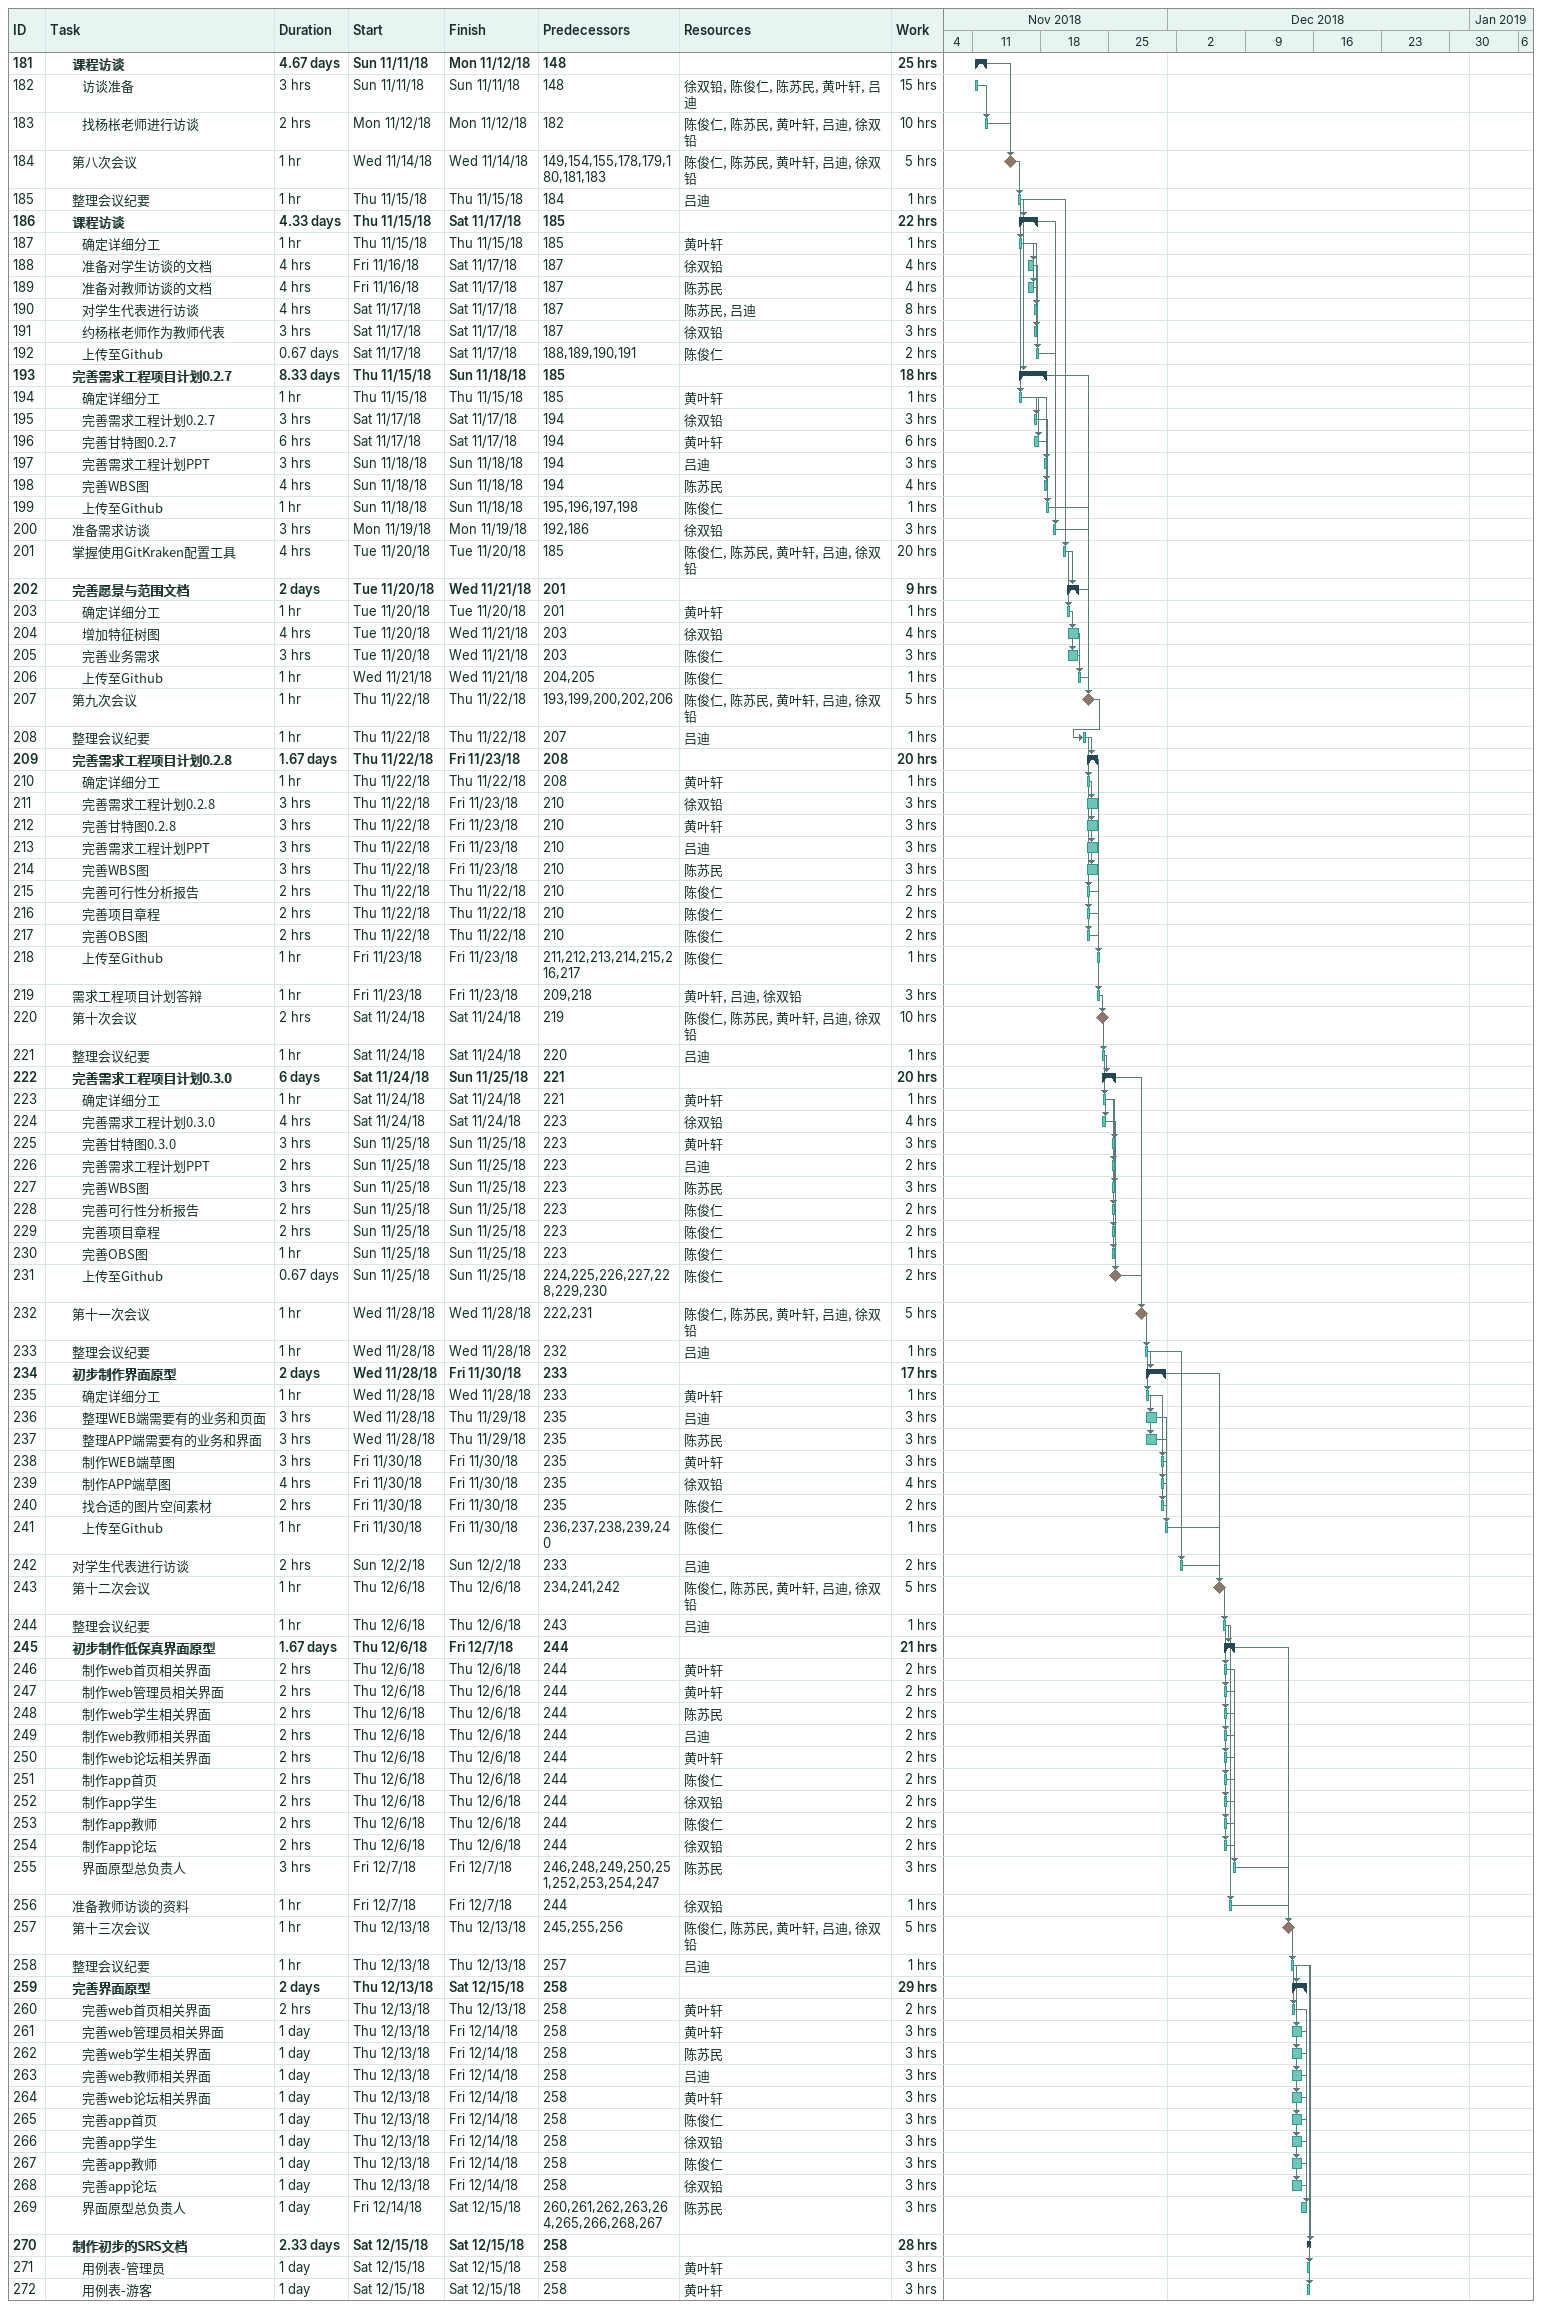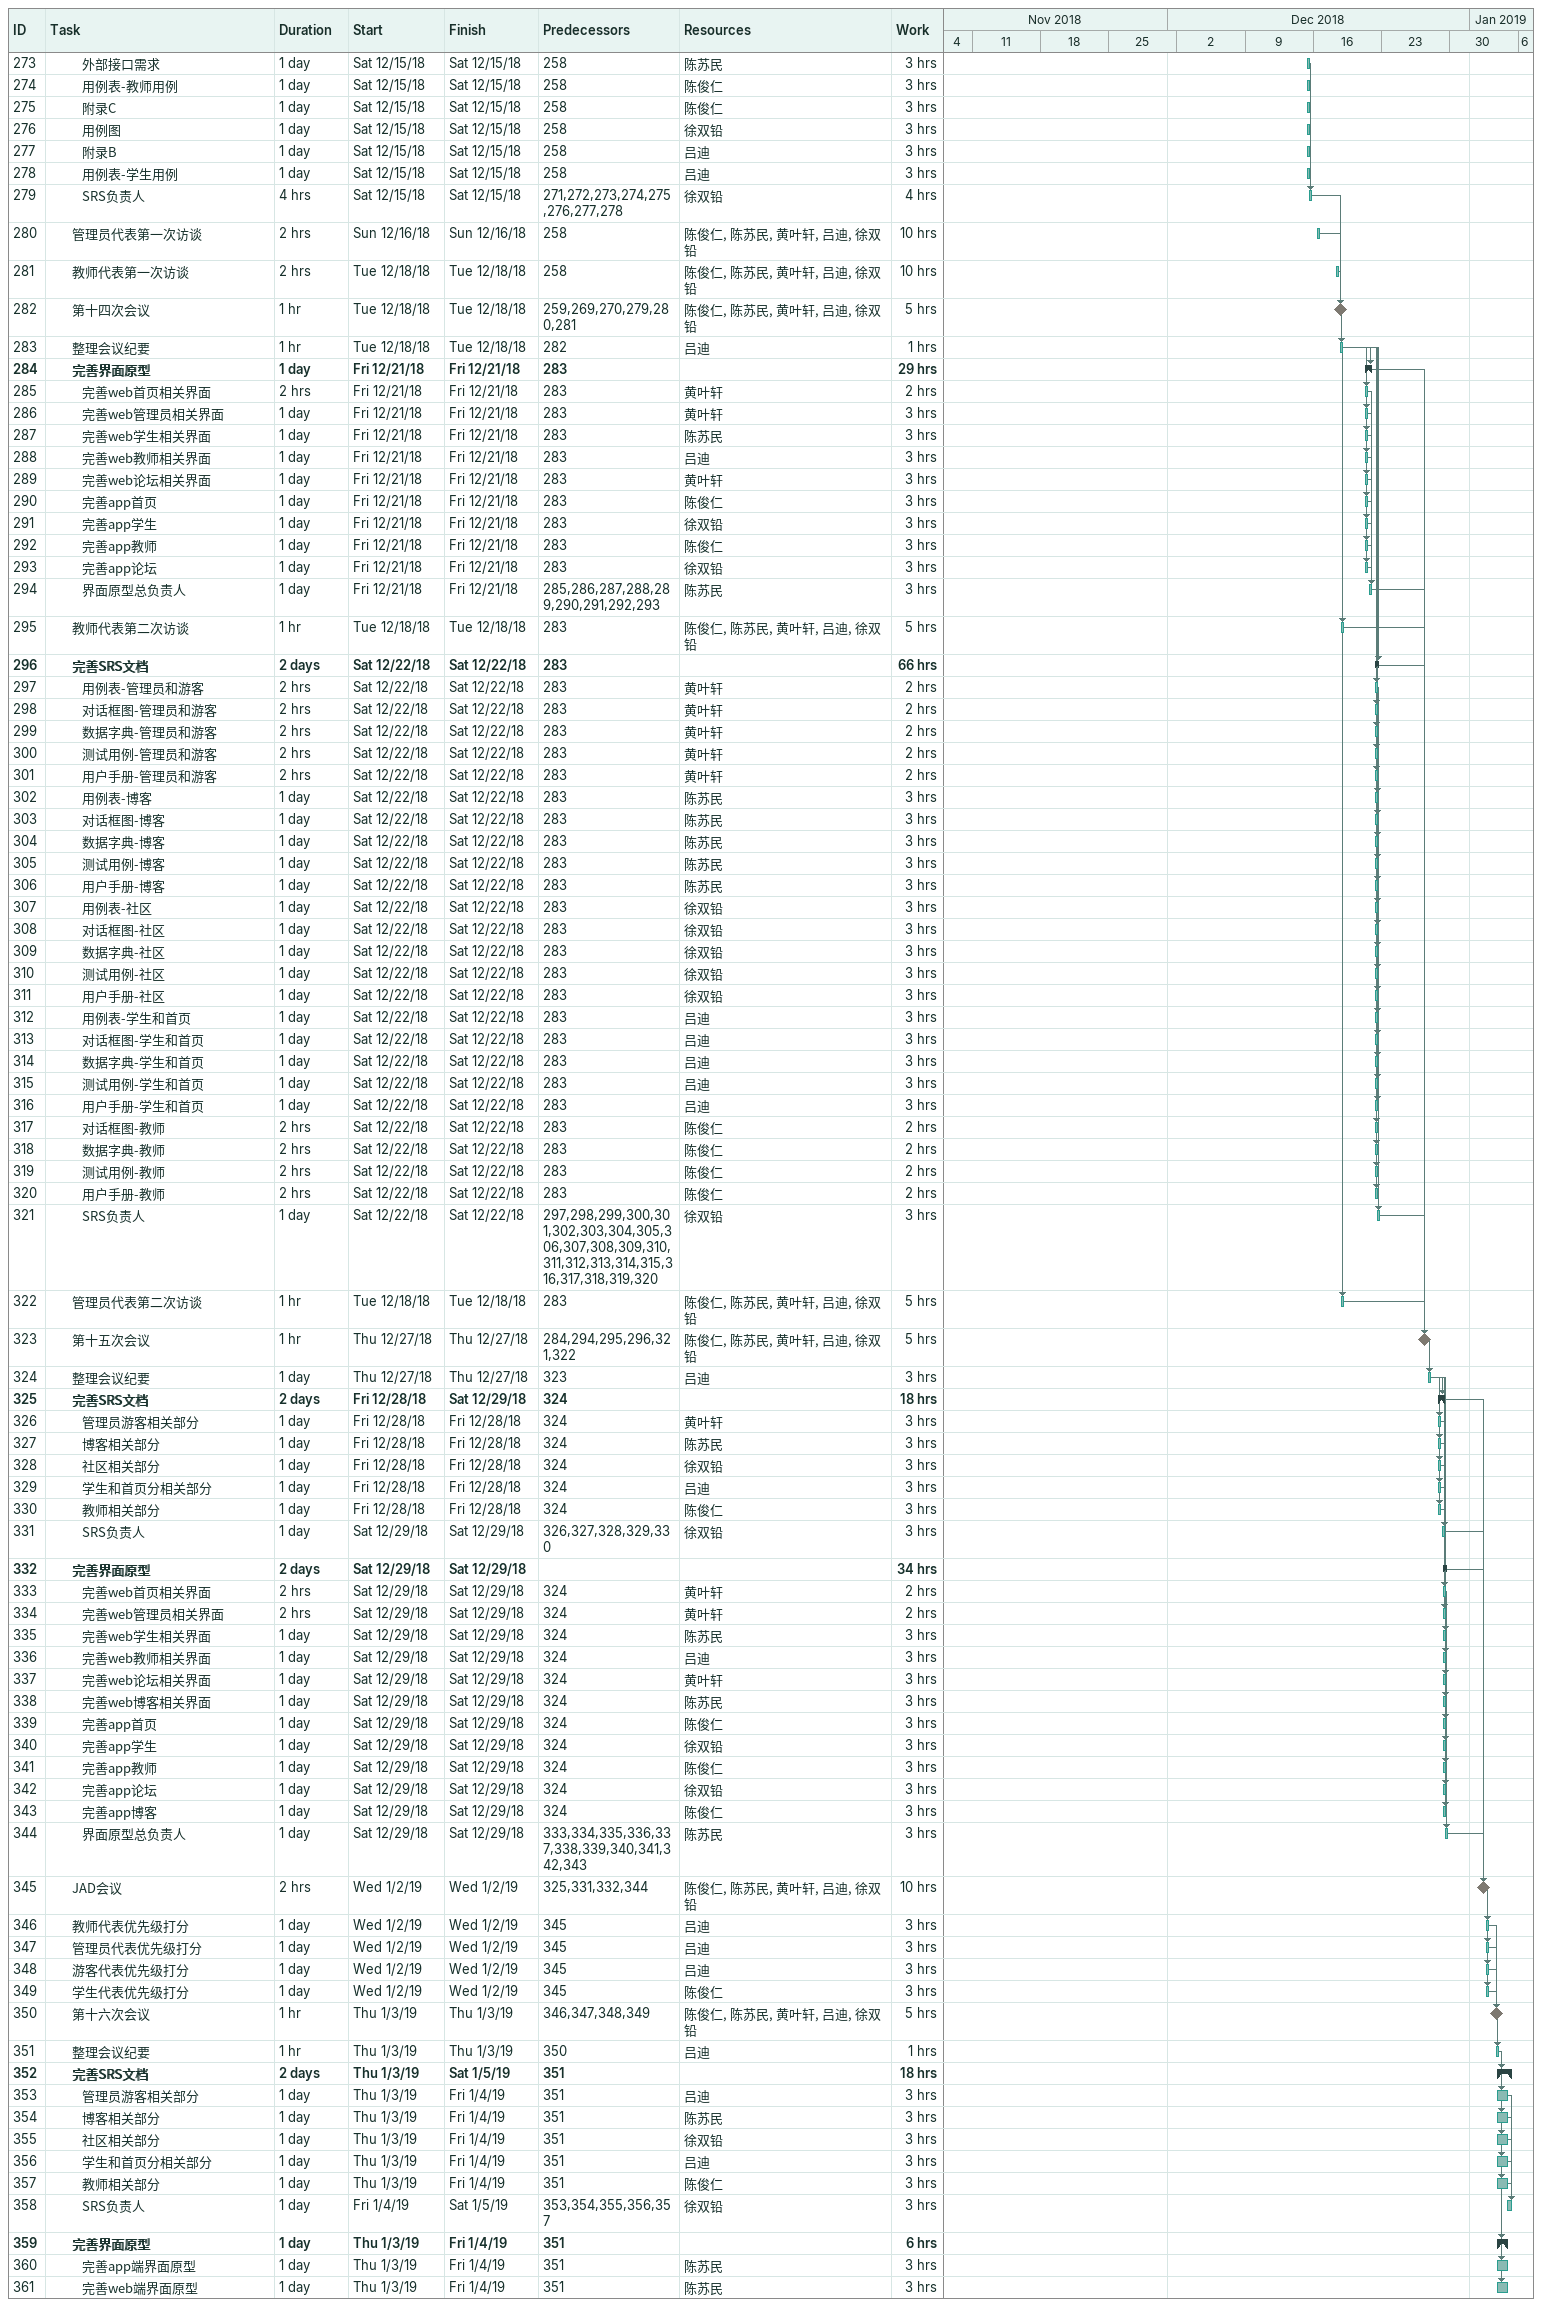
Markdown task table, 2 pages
| ID | Level | Task | Duration | Start | Finish | Predecessors | Resources | Work (h) |
|---|---|---|---|---|---|---|---|---|
| 181 | 3 | **课程访谈** | 4.67d | 2018-11-11 | 2018-11-12 | 148 |  | 25 |
| 182 | 4 | 访谈准备 | 3h | 2018-11-11 | 2018-11-11 | 148 | 徐双铅, 陈俊仁, 陈苏民, 黄叶轩, 吕迪 | 15 |
| 183 | 4 | 找杨枨老师进行访谈 | 2h | 2018-11-12 | 2018-11-12 | 182 | 陈俊仁, 陈苏民, 黄叶轩, 吕迪, 徐双铅 | 10 |
| 184 | 3 | 第八次会议 | 1h | 2018-11-14 | 2018-11-14 | 149, 154, 155, 178, 179, 180, 181, 183 | 陈俊仁, 陈苏民, 黄叶轩, 吕迪, 徐双铅 | 5 |
| 185 | 3 | 整理会议纪要 | 1h | 2018-11-15 | 2018-11-15 | 184 | 吕迪 | 1 |
| 186 | 3 | **课程访谈** | 4.33d | 2018-11-15 | 2018-11-17 | 185 |  | 22 |
| 187 | 4 | 确定详细分工 | 1h | 2018-11-15 | 2018-11-15 | 185 | 黄叶轩 | 1 |
| 188 | 4 | 准备对学生访谈的文档 | 4h | 2018-11-16 | 2018-11-17 | 187 | 徐双铅 | 4 |
| 189 | 4 | 准备对教师访谈的文档 | 4h | 2018-11-16 | 2018-11-17 | 187 | 陈苏民 | 4 |
| 190 | 4 | 对学生代表进行访谈 | 4h | 2018-11-17 | 2018-11-17 | 187 | 陈苏民, 吕迪 | 8 |
| 191 | 4 | 约杨枨老师作为教师代表 | 3h | 2018-11-17 | 2018-11-17 | 187 | 徐双铅 | 3 |
| 192 | 4 | 上传至Github | 0.67d | 2018-11-17 | 2018-11-17 | 188, 189, 190, 191 | 陈俊仁 | 2 |
| 193 | 3 | **完善需求工程项目计划0.2.7** | 8.33d | 2018-11-15 | 2018-11-18 | 185 |  | 18 |
| 194 | 4 | 确定详细分工 | 1h | 2018-11-15 | 2018-11-15 | 185 | 黄叶轩 | 1 |
| 195 | 4 | 完善需求工程计划0.2.7 | 3h | 2018-11-17 | 2018-11-17 | 194 | 徐双铅 | 3 |
| 196 | 4 | 完善甘特图0.2.7 | 6h | 2018-11-17 | 2018-11-17 | 194 | 黄叶轩 | 6 |
| 197 | 4 | 完善需求工程计划PPT | 3h | 2018-11-18 | 2018-11-18 | 194 | 吕迪 | 3 |
| 198 | 4 | 完善WBS图 | 4h | 2018-11-18 | 2018-11-18 | 194 | 陈苏民 | 4 |
| 199 | 4 | 上传至Github | 1h | 2018-11-18 | 2018-11-18 | 195, 196, 197, 198 | 陈俊仁 | 1 |
| 200 | 3 | 准备需求访谈 | 3h | 2018-11-19 | 2018-11-19 | 192, 186 | 徐双铅 | 3 |
| 201 | 3 | 掌握使用GitKraken配置工具 | 4h | 2018-11-20 | 2018-11-20 | 185 | 陈俊仁, 陈苏民, 黄叶轩, 吕迪, 徐双铅 | 20 |
| 202 | 3 | **完善愿景与范围文档** | 2d | 2018-11-20 | 2018-11-21 | 201 |  | 9 |
| 203 | 4 | 确定详细分工 | 1h | 2018-11-20 | 2018-11-20 | 201 | 黄叶轩 | 1 |
| 204 | 4 | 增加特征树图 | 4h | 2018-11-20 | 2018-11-21 | 203 | 徐双铅 | 4 |
| 205 | 4 | 完善业务需求 | 3h | 2018-11-20 | 2018-11-21 | 203 | 陈俊仁 | 3 |
| 206 | 4 | 上传至Github | 1h | 2018-11-21 | 2018-11-21 | 204, 205 | 陈俊仁 | 1 |
| 207 | 3 | 第九次会议 | 1h | 2018-11-22 | 2018-11-22 | 193, 199, 200, 202, 206 | 陈俊仁, 陈苏民, 黄叶轩, 吕迪, 徐双铅 | 5 |
| 208 | 3 | 整理会议纪要 | 1h | 2018-11-22 | 2018-11-22 | 207 | 吕迪 | 1 |
| 209 | 3 | **完善需求工程项目计划0.2.8** | 1.67d | 2018-11-22 | 2018-11-23 | 208 |  | 20 |
| 210 | 4 | 确定详细分工 | 1h | 2018-11-22 | 2018-11-22 | 208 | 黄叶轩 | 1 |
| 211 | 4 | 完善需求工程计划0.2.8 | 3h | 2018-11-22 | 2018-11-23 | 210 | 徐双铅 | 3 |
| 212 | 4 | 完善甘特图0.2.8 | 3h | 2018-11-22 | 2018-11-23 | 210 | 黄叶轩 | 3 |
| 213 | 4 | 完善需求工程计划PPT | 3h | 2018-11-22 | 2018-11-23 | 210 | 吕迪 | 3 |
| 214 | 4 | 完善WBS图 | 3h | 2018-11-22 | 2018-11-23 | 210 | 陈苏民 | 3 |
| 215 | 4 | 完善可行性分析报告 | 2h | 2018-11-22 | 2018-11-22 | 210 | 陈俊仁 | 2 |
| 216 | 4 | 完善项目章程 | 2h | 2018-11-22 | 2018-11-22 | 210 | 陈俊仁 | 2 |
| 217 | 4 | 完善OBS图 | 2h | 2018-11-22 | 2018-11-22 | 210 | 陈俊仁 | 2 |
| 218 | 4 | 上传至Github | 1h | 2018-11-23 | 2018-11-23 | 211, 212, 213, 214, 215, 216, 217 | 陈俊仁 | 1 |
| 219 | 3 | 需求工程项目计划答辩 | 1h | 2018-11-23 | 2018-11-23 | 209, 218 | 黄叶轩, 吕迪, 徐双铅 | 3 |
| 220 | 3 | 第十次会议 | 2h | 2018-11-24 | 2018-11-24 | 219 | 陈俊仁, 陈苏民, 黄叶轩, 吕迪, 徐双铅 | 10 |
| 221 | 3 | 整理会议纪要 | 1h | 2018-11-24 | 2018-11-24 | 220 | 吕迪 | 1 |
| 222 | 3 | **完善需求工程项目计划0.3.0** | 6d | 2018-11-24 | 2018-11-25 | 221 |  | 20 |
| 223 | 4 | 确定详细分工 | 1h | 2018-11-24 | 2018-11-24 | 221 | 黄叶轩 | 1 |
| 224 | 4 | 完善需求工程计划0.3.0 | 4h | 2018-11-24 | 2018-11-24 | 223 | 徐双铅 | 4 |
| 225 | 4 | 完善甘特图0.3.0 | 3h | 2018-11-25 | 2018-11-25 | 223 | 黄叶轩 | 3 |
| 226 | 4 | 完善需求工程计划PPT | 2h | 2018-11-25 | 2018-11-25 | 223 | 吕迪 | 2 |
| 227 | 4 | 完善WBS图 | 3h | 2018-11-25 | 2018-11-25 | 223 | 陈苏民 | 3 |
| 228 | 4 | 完善可行性分析报告 | 2h | 2018-11-25 | 2018-11-25 | 223 | 陈俊仁 | 2 |
| 229 | 4 | 完善项目章程 | 2h | 2018-11-25 | 2018-11-25 | 223 | 陈俊仁 | 2 |
| 230 | 4 | 完善OBS图 | 1h | 2018-11-25 | 2018-11-25 | 223 | 陈俊仁 | 1 |
| 231 | 4 | 上传至Github | 0.67d | 2018-11-25 | 2018-11-25 | 224, 225, 226, 227, 228, 229, 230 | 陈俊仁 | 2 |
| 232 | 3 | 第十一次会议 | 1h | 2018-11-28 | 2018-11-28 | 222, 231 | 陈俊仁, 陈苏民, 黄叶轩, 吕迪, 徐双铅 | 5 |
| 233 | 3 | 整理会议纪要 | 1h | 2018-11-28 | 2018-11-28 | 232 | 吕迪 | 1 |
| 234 | 3 | **初步制作界面原型** | 2d | 2018-11-28 | 2018-11-30 | 233 |  | 17 |
| 235 | 4 | 确定详细分工 | 1h | 2018-11-28 | 2018-11-28 | 233 | 黄叶轩 | 1 |
| 236 | 4 | 整理WEB端需要有的业务和页面 | 3h | 2018-11-28 | 2018-11-29 | 235 | 吕迪 | 3 |
| 237 | 4 | 整理APP端需要有的业务和界面 | 3h | 2018-11-28 | 2018-11-29 | 235 | 陈苏民 | 3 |
| 238 | 4 | 制作WEB端草图 | 3h | 2018-11-30 | 2018-11-30 | 235 | 黄叶轩 | 3 |
| 239 | 4 | 制作APP端草图 | 4h | 2018-11-30 | 2018-11-30 | 235 | 徐双铅 | 4 |
| 240 | 4 | 找合适的图片空间素材 | 2h | 2018-11-30 | 2018-11-30 | 235 | 陈俊仁 | 2 |
| 241 | 4 | 上传至Github | 1h | 2018-11-30 | 2018-11-30 | 236, 237, 238, 239, 240 | 陈俊仁 | 1 |
| 242 | 3 | 对学生代表进行访谈 | 2h | 2018-12-02 | 2018-12-02 | 233 | 吕迪 | 2 |
| 243 | 3 | 第十二次会议 | 1h | 2018-12-06 | 2018-12-06 | 234, 241, 242 | 陈俊仁, 陈苏民, 黄叶轩, 吕迪, 徐双铅 | 5 |
| 244 | 3 | 整理会议纪要 | 1h | 2018-12-06 | 2018-12-06 | 243 | 吕迪 | 1 |
| 245 | 3 | **初步制作低保真界面原型** | 1.67d | 2018-12-06 | 2018-12-07 | 244 |  | 21 |
| 246 | 4 | 制作web首页相关界面 | 2h | 2018-12-06 | 2018-12-06 | 244 | 黄叶轩 | 2 |
| 247 | 4 | 制作web管理员相关界面 | 2h | 2018-12-06 | 2018-12-06 | 244 | 黄叶轩 | 2 |
| 248 | 4 | 制作web学生相关界面 | 2h | 2018-12-06 | 2018-12-06 | 244 | 陈苏民 | 2 |
| 249 | 4 | 制作web教师相关界面 | 2h | 2018-12-06 | 2018-12-06 | 244 | 吕迪 | 2 |
| 250 | 4 | 制作web论坛相关界面 | 2h | 2018-12-06 | 2018-12-06 | 244 | 黄叶轩 | 2 |
| 251 | 4 | 制作app首页 | 2h | 2018-12-06 | 2018-12-06 | 244 | 陈俊仁 | 2 |
| 252 | 4 | 制作app学生 | 2h | 2018-12-06 | 2018-12-06 | 244 | 徐双铅 | 2 |
| 253 | 4 | 制作app教师 | 2h | 2018-12-06 | 2018-12-06 | 244 | 陈俊仁 | 2 |
| 254 | 4 | 制作app论坛 | 2h | 2018-12-06 | 2018-12-06 | 244 | 徐双铅 | 2 |
| 255 | 4 | 界面原型总负责人 | 3h | 2018-12-07 | 2018-12-07 | 246, 248, 249, 250, 251, 252, 253, 254, 247 | 陈苏民 | 3 |
| 256 | 3 | 准备教师访谈的资料 | 1h | 2018-12-07 | 2018-12-07 | 244 | 徐双铅 | 1 |
| 257 | 3 | 第十三次会议 | 1h | 2018-12-13 | 2018-12-13 | 245, 255, 256 | 陈俊仁, 陈苏民, 黄叶轩, 吕迪, 徐双铅 | 5 |
| 258 | 3 | 整理会议纪要 | 1h | 2018-12-13 | 2018-12-13 | 257 | 吕迪 | 1 |
| 259 | 3 | **完善界面原型** | 2d | 2018-12-13 | 2018-12-15 | 258 |  | 29 |
| 260 | 4 | 完善web首页相关界面 | 2h | 2018-12-13 | 2018-12-13 | 258 | 黄叶轩 | 2 |
| 261 | 4 | 完善web管理员相关界面 | 1d | 2018-12-13 | 2018-12-14 | 258 | 黄叶轩 | 3 |
| 262 | 4 | 完善web学生相关界面 | 1d | 2018-12-13 | 2018-12-14 | 258 | 陈苏民 | 3 |
| 263 | 4 | 完善web教师相关界面 | 1d | 2018-12-13 | 2018-12-14 | 258 | 吕迪 | 3 |
| 264 | 4 | 完善web论坛相关界面 | 1d | 2018-12-13 | 2018-12-14 | 258 | 黄叶轩 | 3 |
| 265 | 4 | 完善app首页 | 1d | 2018-12-13 | 2018-12-14 | 258 | 陈俊仁 | 3 |
| 266 | 4 | 完善app学生 | 1d | 2018-12-13 | 2018-12-14 | 258 | 徐双铅 | 3 |
| 267 | 4 | 完善app教师 | 1d | 2018-12-13 | 2018-12-14 | 258 | 陈俊仁 | 3 |
| 268 | 4 | 完善app论坛 | 1d | 2018-12-13 | 2018-12-14 | 258 | 徐双铅 | 3 |
| 269 | 4 | 界面原型总负责人 | 1d | 2018-12-14 | 2018-12-15 | 260, 261, 262, 263, 264, 265, 266, 268, 267 | 陈苏民 | 3 |
| 270 | 3 | **制作初步的SRS文档** | 2.33d | 2018-12-15 | 2018-12-15 | 258 |  | 28 |
| 271 | 4 | 用例表-管理员 | 1d | 2018-12-15 | 2018-12-15 | 258 | 黄叶轩 | 3 |
| 272 | 4 | 用例表-游客 | 1d | 2018-12-15 | 2018-12-15 | 258 | 黄叶轩 | 3 |
| 273 | 4 | 外部接口需求 | 1d | 2018-12-15 | 2018-12-15 | 258 | 陈苏民 | 3 |
| 274 | 4 | 用例表-教师用例 | 1d | 2018-12-15 | 2018-12-15 | 258 | 陈俊仁 | 3 |
| 275 | 4 | 附录C | 1d | 2018-12-15 | 2018-12-15 | 258 | 陈俊仁 | 3 |
| 276 | 4 | 用例图 | 1d | 2018-12-15 | 2018-12-15 | 258 | 徐双铅 | 3 |
| 277 | 4 | 附录B | 1d | 2018-12-15 | 2018-12-15 | 258 | 吕迪 | 3 |
| 278 | 4 | 用例表-学生用例 | 1d | 2018-12-15 | 2018-12-15 | 258 | 吕迪 | 3 |
| 279 | 4 | SRS负责人 | 4h | 2018-12-15 | 2018-12-15 | 271, 272, 273, 274, 275, 276, 277, 278 | 徐双铅 | 4 |
| 280 | 3 | 管理员代表第一次访谈 | 2h | 2018-12-16 | 2018-12-16 | 258 | 陈俊仁, 陈苏民, 黄叶轩, 吕迪, 徐双铅 | 10 |
| 281 | 3 | 教师代表第一次访谈 | 2h | 2018-12-18 | 2018-12-18 | 258 | 陈俊仁, 陈苏民, 黄叶轩, 吕迪, 徐双铅 | 10 |
| 282 | 3 | 第十四次会议 | 1h | 2018-12-18 | 2018-12-18 | 259, 269, 270, 279, 280, 281 | 陈俊仁, 陈苏民, 黄叶轩, 吕迪, 徐双铅 | 5 |
| 283 | 3 | 整理会议纪要 | 1h | 2018-12-18 | 2018-12-18 | 282 | 吕迪 | 1 |
| 284 | 3 | **完善界面原型** | 1d | 2018-12-21 | 2018-12-21 | 283 |  | 29 |
| 285 | 4 | 完善web首页相关界面 | 2h | 2018-12-21 | 2018-12-21 | 283 | 黄叶轩 | 2 |
| 286 | 4 | 完善web管理员相关界面 | 1d | 2018-12-21 | 2018-12-21 | 283 | 黄叶轩 | 3 |
| 287 | 4 | 完善web学生相关界面 | 1d | 2018-12-21 | 2018-12-21 | 283 | 陈苏民 | 3 |
| 288 | 4 | 完善web教师相关界面 | 1d | 2018-12-21 | 2018-12-21 | 283 | 吕迪 | 3 |
| 289 | 4 | 完善web论坛相关界面 | 1d | 2018-12-21 | 2018-12-21 | 283 | 黄叶轩 | 3 |
| 290 | 4 | 完善app首页 | 1d | 2018-12-21 | 2018-12-21 | 283 | 陈俊仁 | 3 |
| 291 | 4 | 完善app学生 | 1d | 2018-12-21 | 2018-12-21 | 283 | 徐双铅 | 3 |
| 292 | 4 | 完善app教师 | 1d | 2018-12-21 | 2018-12-21 | 283 | 陈俊仁 | 3 |
| 293 | 4 | 完善app论坛 | 1d | 2018-12-21 | 2018-12-21 | 283 | 徐双铅 | 3 |
| 294 | 4 | 界面原型总负责人 | 1d | 2018-12-21 | 2018-12-21 | 285, 286, 287, 288, 289, 290, 291, 292, 293 | 陈苏民 | 3 |
| 295 | 3 | 教师代表第二次访谈 | 1h | 2018-12-18 | 2018-12-18 | 283 | 陈俊仁, 陈苏民, 黄叶轩, 吕迪, 徐双铅 | 5 |
| 296 | 3 | **完善SRS文档** | 2d | 2018-12-22 | 2018-12-22 | 283 |  | 66 |
| 297 | 4 | 用例表-管理员和游客 | 2h | 2018-12-22 | 2018-12-22 | 283 | 黄叶轩 | 2 |
| 298 | 4 | 对话框图-管理员和游客 | 2h | 2018-12-22 | 2018-12-22 | 283 | 黄叶轩 | 2 |
| 299 | 4 | 数据字典-管理员和游客 | 2h | 2018-12-22 | 2018-12-22 | 283 | 黄叶轩 | 2 |
| 300 | 4 | 测试用例-管理员和游客 | 2h | 2018-12-22 | 2018-12-22 | 283 | 黄叶轩 | 2 |
| 301 | 4 | 用户手册-管理员和游客 | 2h | 2018-12-22 | 2018-12-22 | 283 | 黄叶轩 | 2 |
| 302 | 4 | 用例表-博客 | 1d | 2018-12-22 | 2018-12-22 | 283 | 陈苏民 | 3 |
| 303 | 4 | 对话框图-博客 | 1d | 2018-12-22 | 2018-12-22 | 283 | 陈苏民 | 3 |
| 304 | 4 | 数据字典-博客 | 1d | 2018-12-22 | 2018-12-22 | 283 | 陈苏民 | 3 |
| 305 | 4 | 测试用例-博客 | 1d | 2018-12-22 | 2018-12-22 | 283 | 陈苏民 | 3 |
| 306 | 4 | 用户手册-博客 | 1d | 2018-12-22 | 2018-12-22 | 283 | 陈苏民 | 3 |
| 307 | 4 | 用例表-社区 | 1d | 2018-12-22 | 2018-12-22 | 283 | 徐双铅 | 3 |
| 308 | 4 | 对话框图-社区 | 1d | 2018-12-22 | 2018-12-22 | 283 | 徐双铅 | 3 |
| 309 | 4 | 数据字典-社区 | 1d | 2018-12-22 | 2018-12-22 | 283 | 徐双铅 | 3 |
| 310 | 4 | 测试用例-社区 | 1d | 2018-12-22 | 2018-12-22 | 283 | 徐双铅 | 3 |
| 311 | 4 | 用户手册-社区 | 1d | 2018-12-22 | 2018-12-22 | 283 | 徐双铅 | 3 |
| 312 | 4 | 用例表-学生和首页 | 1d | 2018-12-22 | 2018-12-22 | 283 | 吕迪 | 3 |
| 313 | 4 | 对话框图-学生和首页 | 1d | 2018-12-22 | 2018-12-22 | 283 | 吕迪 | 3 |
| 314 | 4 | 数据字典-学生和首页 | 1d | 2018-12-22 | 2018-12-22 | 283 | 吕迪 | 3 |
| 315 | 4 | 测试用例-学生和首页 | 1d | 2018-12-22 | 2018-12-22 | 283 | 吕迪 | 3 |
| 316 | 4 | 用户手册-学生和首页 | 1d | 2018-12-22 | 2018-12-22 | 283 | 吕迪 | 3 |
| 317 | 4 | 对话框图-教师 | 2h | 2018-12-22 | 2018-12-22 | 283 | 陈俊仁 | 2 |
| 318 | 4 | 数据字典-教师 | 2h | 2018-12-22 | 2018-12-22 | 283 | 陈俊仁 | 2 |
| 319 | 4 | 测试用例-教师 | 2h | 2018-12-22 | 2018-12-22 | 283 | 陈俊仁 | 2 |
| 320 | 4 | 用户手册-教师 | 2h | 2018-12-22 | 2018-12-22 | 283 | 陈俊仁 | 2 |
| 321 | 4 | SRS负责人 | 1d | 2018-12-22 | 2018-12-22 | 297, 298, 299, 300, 301, 302, 303, 304, 305, 306, 307, 308, 309, 310, 311, 312, 313, 314, 315, 316, 317, 318, 319, 320 | 徐双铅 | 3 |
| 322 | 3 | 管理员代表第二次访谈 | 1h | 2018-12-18 | 2018-12-18 | 283 | 陈俊仁, 陈苏民, 黄叶轩, 吕迪, 徐双铅 | 5 |
| 323 | 3 | 第十五次会议 | 1h | 2018-12-27 | 2018-12-27 | 284, 294, 295, 296, 321, 322 | 陈俊仁, 陈苏民, 黄叶轩, 吕迪, 徐双铅 | 5 |
| 324 | 3 | 整理会议纪要 | 1d | 2018-12-27 | 2018-12-27 | 323 | 吕迪 | 3 |
| 325 | 3 | **完善SRS文档** | 2d | 2018-12-28 | 2018-12-29 | 324 |  | 18 |
| 326 | 4 | 管理员游客相关部分 | 1d | 2018-12-28 | 2018-12-28 | 324 | 黄叶轩 | 3 |
| 327 | 4 | 博客相关部分 | 1d | 2018-12-28 | 2018-12-28 | 324 | 陈苏民 | 3 |
| 328 | 4 | 社区相关部分 | 1d | 2018-12-28 | 2018-12-28 | 324 | 徐双铅 | 3 |
| 329 | 4 | 学生和首页分相关部分 | 1d | 2018-12-28 | 2018-12-28 | 324 | 吕迪 | 3 |
| 330 | 4 | 教师相关部分 | 1d | 2018-12-28 | 2018-12-28 | 324 | 陈俊仁 | 3 |
| 331 | 4 | SRS负责人 | 1d | 2018-12-29 | 2018-12-29 | 326, 327, 328, 329, 330 | 徐双铅 | 3 |
| 332 | 3 | **完善界面原型** | 2d | 2018-12-29 | 2018-12-29 |  |  | 34 |
| 333 | 4 | 完善web首页相关界面 | 2h | 2018-12-29 | 2018-12-29 | 324 | 黄叶轩 | 2 |
| 334 | 4 | 完善web管理员相关界面 | 2h | 2018-12-29 | 2018-12-29 | 324 | 黄叶轩 | 2 |
| 335 | 4 | 完善web学生相关界面 | 1d | 2018-12-29 | 2018-12-29 | 324 | 陈苏民 | 3 |
| 336 | 4 | 完善web教师相关界面 | 1d | 2018-12-29 | 2018-12-29 | 324 | 吕迪 | 3 |
| 337 | 4 | 完善web论坛相关界面 | 1d | 2018-12-29 | 2018-12-29 | 324 | 黄叶轩 | 3 |
| 338 | 4 | 完善web博客相关界面 | 1d | 2018-12-29 | 2018-12-29 | 324 | 陈苏民 | 3 |
| 339 | 4 | 完善app首页 | 1d | 2018-12-29 | 2018-12-29 | 324 | 陈俊仁 | 3 |
| 340 | 4 | 完善app学生 | 1d | 2018-12-29 | 2018-12-29 | 324 | 徐双铅 | 3 |
| 341 | 4 | 完善app教师 | 1d | 2018-12-29 | 2018-12-29 | 324 | 陈俊仁 | 3 |
| 342 | 4 | 完善app论坛 | 1d | 2018-12-29 | 2018-12-29 | 324 | 徐双铅 | 3 |
| 343 | 4 | 完善app博客 | 1d | 2018-12-29 | 2018-12-29 | 324 | 陈俊仁 | 3 |
| 344 | 4 | 界面原型总负责人 | 1d | 2018-12-29 | 2018-12-29 | 333, 334, 335, 336, 337, 338, 339, 340, 341, 342, 343 | 陈苏民 | 3 |
| 345 | 3 | JAD会议 | 2h | 2019-01-02 | 2019-01-02 | 325, 331, 332, 344 | 陈俊仁, 陈苏民, 黄叶轩, 吕迪, 徐双铅 | 10 |
| 346 | 3 | 教师代表优先级打分 | 1d | 2019-01-02 | 2019-01-02 | 345 | 吕迪 | 3 |
| 347 | 3 | 管理员代表优先级打分 | 1d | 2019-01-02 | 2019-01-02 | 345 | 吕迪 | 3 |
| 348 | 3 | 游客代表优先级打分 | 1d | 2019-01-02 | 2019-01-02 | 345 | 吕迪 | 3 |
| 349 | 3 | 学生代表优先级打分 | 1d | 2019-01-02 | 2019-01-02 | 345 | 陈俊仁 | 3 |
| 350 | 3 | 第十六次会议 | 1h | 2019-01-03 | 2019-01-03 | 346, 347, 348, 349 | 陈俊仁, 陈苏民, 黄叶轩, 吕迪, 徐双铅 | 5 |
| 351 | 3 | 整理会议纪要 | 1h | 2019-01-03 | 2019-01-03 | 350 | 吕迪 | 1 |
| 352 | 3 | **完善SRS文档** | 2d | 2019-01-03 | 2019-01-05 | 351 |  | 18 |
| 353 | 4 | 管理员游客相关部分 | 1d | 2019-01-03 | 2019-01-04 | 351 | 吕迪 | 3 |
| 354 | 4 | 博客相关部分 | 1d | 2019-01-03 | 2019-01-04 | 351 | 陈苏民 | 3 |
| 355 | 4 | 社区相关部分 | 1d | 2019-01-03 | 2019-01-04 | 351 | 徐双铅 | 3 |
| 356 | 4 | 学生和首页分相关部分 | 1d | 2019-01-03 | 2019-01-04 | 351 | 吕迪 | 3 |
| 357 | 4 | 教师相关部分 | 1d | 2019-01-03 | 2019-01-04 | 351 | 陈俊仁 | 3 |
| 358 | 4 | SRS负责人 | 1d | 2019-01-04 | 2019-01-05 | 353, 354, 355, 356, 357 | 徐双铅 | 3 |
| 359 | 3 | **完善界面原型** | 1d | 2019-01-03 | 2019-01-04 | 351 |  | 6 |
| 360 | 4 | 完善app端界面原型 | 1d | 2019-01-03 | 2019-01-04 | 351 | 陈苏民 | 3 |
| 361 | 4 | 完善web端界面原型 | 1d | 2019-01-03 | 2019-01-04 | 351 | 陈苏民 | 3 |
